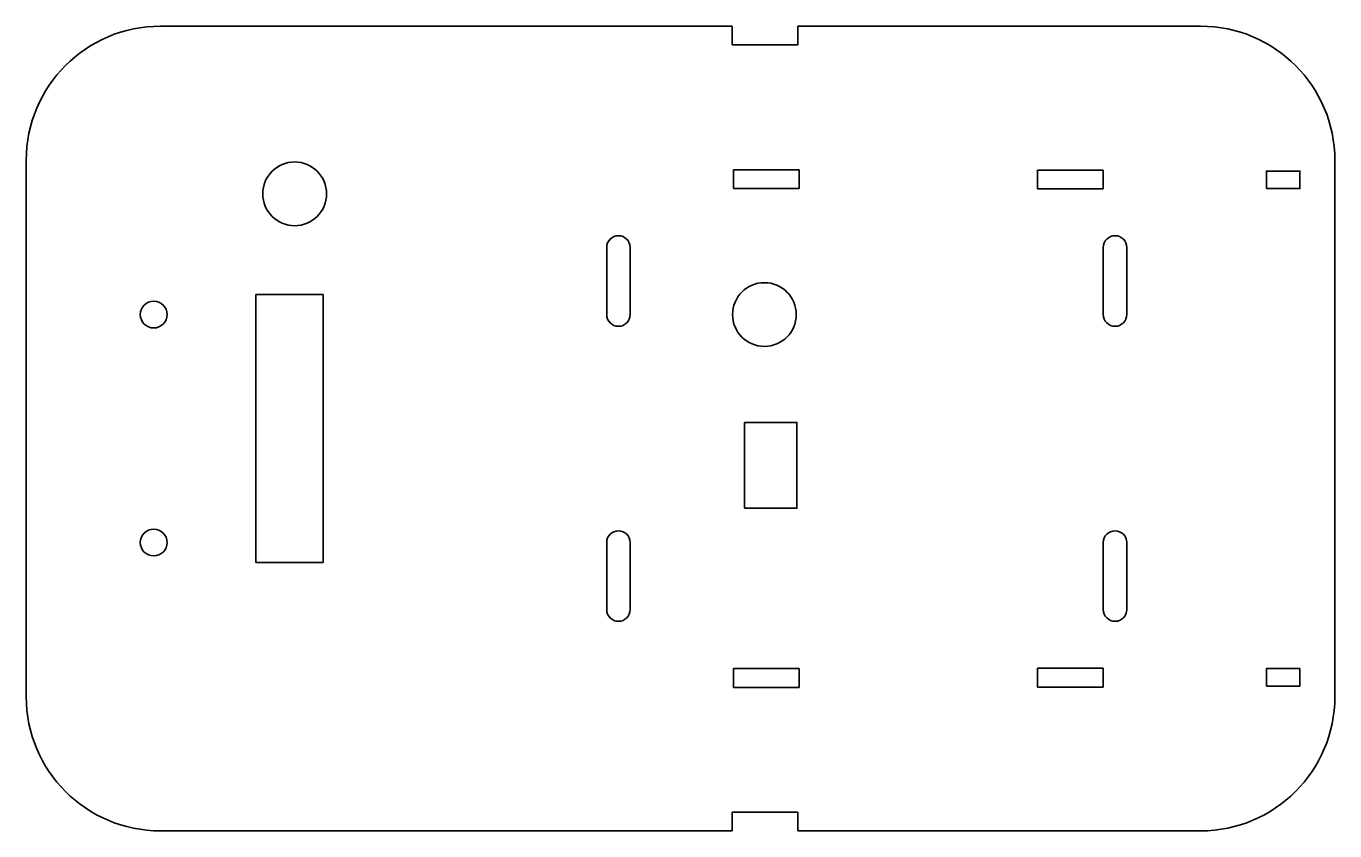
# Model space of a CAD drawing. Header units: millimetres. Extents: x 51 to 246, y 45 to 165.
import ezdxf

# ---------------------------------------------------------------- set-up
doc = ezdxf.new("R2010")
doc.units = ezdxf.units.MM
doc.header["$MEASUREMENT"] = 0
doc.layers.get('0').update_dxf_attribs({"lineweight": 0})

msp = doc.modelspace()

# ---------------------------------------------------------------- linework, layer by layer
at = {"color": 7, "lineweight": 35}
for p, q in [((156.4, 165.3), (71.2, 165.3)), ((156.4, 165.3), (156.4, 162.5)), ((166.2, 162.5), (166.2, 165.3)), ((226.2, 165.3), (166.2, 165.3)), ((156.4, 162.5), (166.2, 162.5)), ((51.2, 145.3), (51.2, 65.3)), ((246.2, 65.3), (246.2, 145.3)), ((166.2, 48.1), (156.4, 48.1)), ((156.4, 48.1), (156.4, 45.3)), ((166.2, 45.3), (166.2, 48.1)), ((71.2, 45.3), (156.4, 45.3)), ((166.2, 45.3), (226.2, 45.3))]:
    msp.add_line(p, q, dxfattribs=at)
at = {"color": 1, "lineweight": 35}
for p, q in [((156.6, 143.9), (156.6, 141.1)), ((166.4, 143.9), (156.6, 143.9)), ((166.4, 141.1), (166.4, 143.9)), ((201.9, 143.85), (201.9, 141.05)), ((211.7, 143.85), (201.9, 143.85)), ((211.7, 141.05), (211.7, 143.85)), ((241, 143.8), (241, 141)), ((156.6, 141.1), (166.4, 141.1)), ((201.9, 141.05), (211.7, 141.05)), ((137.7, 132.3), (137.7, 122.3)), ((141.2, 122.3), (141.2, 132.3)), ((211.7, 132.3), (211.7, 122.3)), ((215.2, 122.3), (215.2, 132.3)), ((95.44, 125.3), (85.44, 125.3)), ((85.44, 125.3), (85.44, 85.3)), ((95.44, 85.3), (95.44, 125.3)), ((137.7, 88.3), (137.7, 78.3)), ((141.2, 78.3), (141.2, 88.3)), ((211.7, 88.3), (211.7, 78.3)), ((215.2, 78.3), (215.2, 88.3)), ((85.44, 85.3), (95.44, 85.3)), ((166.4, 69.5), (156.6, 69.5)), ((156.6, 69.5), (156.6, 66.7)), ((166.4, 66.7), (166.4, 69.5)), ((211.7, 69.55), (201.9, 69.55)), ((201.9, 69.55), (201.9, 66.75)), ((211.7, 66.75), (211.7, 69.55)), ((156.6, 66.7), (166.4, 66.7)), ((201.9, 66.75), (211.7, 66.75))]:
    msp.add_line(p, q, dxfattribs=at)
for points in [[(236, 141.1), (241, 141.1), (241, 143.7), (236, 143.7)], [(158.25, 93.4), (166.05, 93.4), (166.05, 106.2), (158.25, 106.2)], [(236, 66.9), (241, 66.9), (241, 69.5), (236, 69.5)]]:
    msp.add_lwpolyline(points, close=True, dxfattribs=at)
for centre, radius in [((91.2, 140.3), 4.75), ((161.2, 122.3), 4.75), ((70.2, 122.3), 2), ((70.2, 88.3), 2)]:
    msp.add_circle(centre, radius, dxfattribs=at)
at = {"color": 7, "lineweight": 35}
for points in [[(71.2, 165.3), (60.15, 165.3), (51.2, 156.35), (51.2, 145.3)], [(246.2, 145.3), (246.2, 156.35), (237.24, 165.3), (226.2, 165.3)], [(51.2, 65.3), (51.2, 54.26), (60.15, 45.3), (71.2, 45.3)], [(226.2, 45.3), (237.24, 45.3), (246.2, 54.26), (246.2, 65.3)]]:
    msp.add_open_spline(points, degree=3, dxfattribs=at)
at = {"color": 1, "lineweight": 35}
for points in [[(141.2, 132.3), (141.2, 133.27), (140.41, 134.05), (139.45, 134.05), (138.48, 134.05), (137.7, 133.27), (137.7, 132.3)], [(215.2, 132.3), (215.2, 133.27), (214.41, 134.05), (213.45, 134.05), (212.48, 134.05), (211.7, 133.27), (211.7, 132.3)], [(137.7, 122.3), (137.7, 121.34), (138.48, 120.55), (139.45, 120.55), (140.41, 120.55), (141.2, 121.34), (141.2, 122.3)], [(211.7, 122.3), (211.7, 121.34), (212.48, 120.55), (213.45, 120.55), (214.41, 120.55), (215.2, 121.34), (215.2, 122.3)], [(141.2, 88.3), (141.2, 89.27), (140.41, 90.05), (139.45, 90.05), (138.48, 90.05), (137.7, 89.27), (137.7, 88.3)], [(215.2, 88.3), (215.2, 89.27), (214.41, 90.05), (213.45, 90.05), (212.48, 90.05), (211.7, 89.27), (211.7, 88.3)], [(137.7, 78.3), (137.7, 77.34), (138.48, 76.55), (139.45, 76.55), (140.41, 76.55), (141.2, 77.34), (141.2, 78.3)], [(211.7, 78.3), (211.7, 77.34), (212.48, 76.55), (213.45, 76.55), (214.41, 76.55), (215.2, 77.34), (215.2, 78.3)]]:
    msp.add_open_spline(points, degree=3, knots=[0, 0, 0, 0, 1, 1, 1, 2, 2, 2, 2], dxfattribs=at)

doc.saveas('drawing.dxf')
